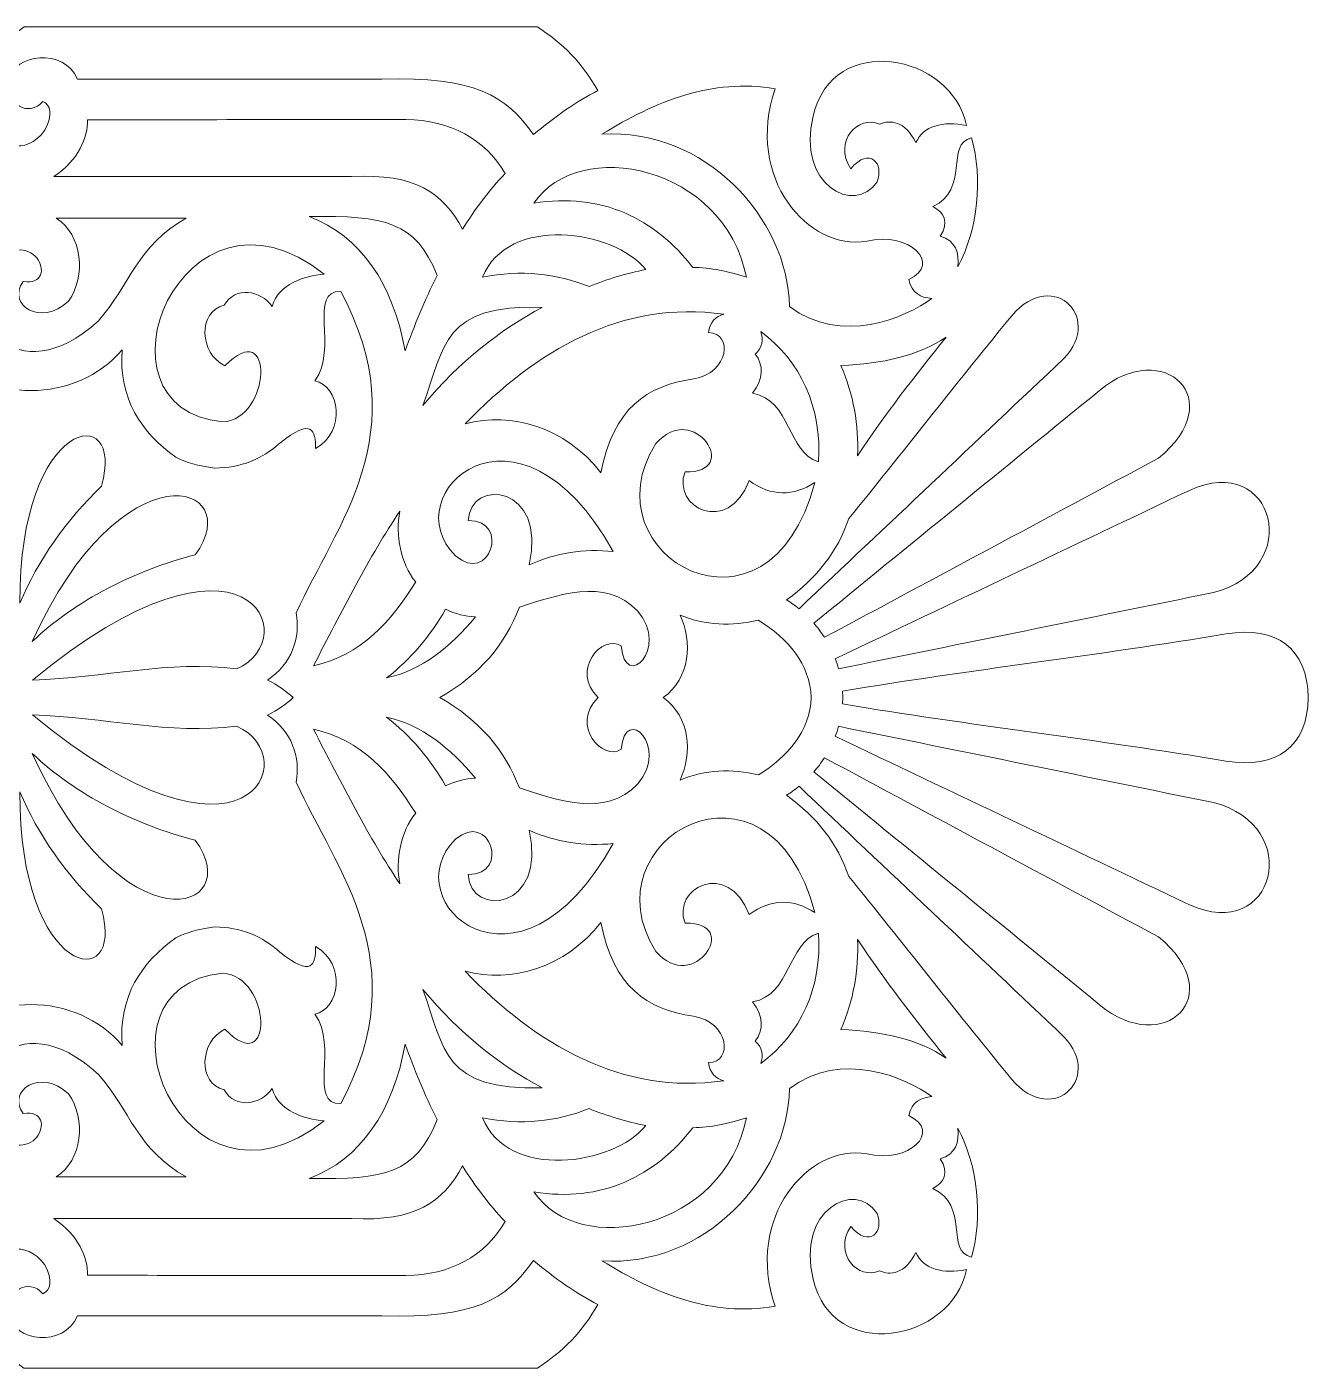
# Model space of a CAD drawing. Header units: millimetres. Extents: x -1200 to 1200, y -590 to 590.
# Drawn here: x 73 to 1200, y -590 to 590 of the extents above; entities that cross this region are included whole.
import ezdxf

# ---------------------------------------------------------------- set-up
doc = ezdxf.new("R2010")
doc.units = ezdxf.units.MM
doc.header["$MEASUREMENT"] = 0
doc.layers.add('Layer 1', color=7, linetype='Continuous')

msp = doc.modelspace()

# ---------------------------------------------------------------- linework, layer by layer
at = {"layer": 'Layer 1', "color": 250, "lineweight": 20}
for points, knots in [([(521.4804, 589.9734), (543.6236, 575.9174), (561.8907, 557.7096), (574.8888, 533.8559), (556.0536, 524.4368), (537.2161, 510.7581), (518.3798, 495.1446), (494.18, 529.8421), (466.4147, 546.3867), (384.8866, 543.922), (295.6174, 543.9209), (206.3493, 543.9209), (117.079, 543.922), (105.3246, 572.1525), (60.5831, 566.3179), (57.2937, 543.1474), (53.4615, 521.211), (74.4289, 510.11), (86.757, 524.4098), (93.0712, 521.5096), (96.003, 512.9263), (88.4153, 499.0153), (54.7075, 452.8425), (-12.4603, 532.3275), (70.1394, 589.9734), (70.1394, 589.9734), (521.4804, 589.9734), (521.4804, 589.9734)], [0, 0, 0, 0, 0.111111111, 0.111111111, 0.111111111, 0.222222222, 0.222222222, 0.222222222, 0.333333333, 0.333333333, 0.333333333, 0.444444444, 0.444444444, 0.444444444, 0.555555556, 0.555555556, 0.555555556, 0.666666667, 0.666666667, 0.666666667, 0.777777778, 0.777777778, 0.777777778, 0.888888889, 0.888888889, 0.888888889, 1, 1, 1, 1]), ([(764.4402, 511.4964), (781.2157, 585.7772), (885.9509, 567.1443), (899.3602, 503.167), (878.6166, 507.4204), (861.3618, 502.7357), (854.7546, 488.0688), (845.3563, 507.2917), (831.7154, 508.5101), (822.8916, 504.2164), (804.0816, 512.7126), (781.7082, 489.6138), (797.4833, 465.1618), (814.3707, 485.1188), (827.0365, 469.326), (820.6115, 453.7083), (801.332, 423.568), (749.0215, 451.394), (764.4402, 511.4964)], [0, 0, 0, 0, 0.166666667, 0.166666667, 0.166666667, 0.333333333, 0.333333333, 0.333333333, 0.5, 0.5, 0.5, 0.666666667, 0.666666667, 0.666666667, 0.833333333, 0.833333333, 0.833333333, 1, 1, 1, 1]), ([(848.4744, 367.695), (851.7736, 355.2192), (858.5923, 352.1003), (868.9296, 350.8528), (845.9496, 334.3569), (788.9864, 309.2922), (743.5594, 343.9917), (742.2268, 422.221), (668.4575, 501.2933), (578.5982, 495.5759), (625.8285, 524.4461), (674.9845, 544.9361), (731.022, 535.4993), (703.9684, 457.1083), (760.4961, 392.4395), (811.5234, 401.3816), (848.9165, 410.4295), (878.1691, 381.5252), (848.4744, 367.695)], [0, 0, 0, 0, 0.166666667, 0.166666667, 0.166666667, 0.333333333, 0.333333333, 0.333333333, 0.5, 0.5, 0.5, 0.666666667, 0.666666667, 0.666666667, 0.833333333, 0.833333333, 0.833333333, 1, 1, 1, 1]), ([(126.0442, 508.1534), (219.4055, 508.2716), (312.7669, 508.3898), (406.1283, 508.507), (445.4506, 507.7407), (475.449, 491.4792), (493.4156, 460.9997), (479.1419, 445.8145), (466.6713, 429.4917), (456.0072, 412.0326), (438.17, 444.0994), (414.8061, 461.0433), (358.1709, 458.28), (270.8837, 458.28), (183.5963, 458.28), (96.3089, 458.28), (118.1077, 472.8245), (126.1111, 492.4994), (126.0442, 508.1534)], [0, 0, 0, 0, 0.166666667, 0.166666667, 0.166666667, 0.333333333, 0.333333333, 0.333333333, 0.5, 0.5, 0.5, 0.666666667, 0.666666667, 0.666666667, 0.833333333, 0.833333333, 0.833333333, 1, 1, 1, 1]), ([(518.7274, 434.757), (557.8085, 494.0247), (686.4724, 468.0848), (705.6564, 369.6496), (689.9151, 374.7138), (674.174, 378.2278), (658.4328, 378.3305), (625.7494, 420.8098), (578.0893, 444.7869), (518.7274, 434.757)], [0, 0, 0, 0, 0.333333333, 0.333333333, 0.333333333, 0.666666667, 0.666666667, 0.666666667, 1, 1, 1, 1]), ([(903.766, 492.234), (913.7699, 456.4851), (909.7316, 412.4059), (891.651, 378.74), (893.1393, 390.8996), (889.6635, 402.0141), (876.2321, 405.8112), (884.3089, 417.9595), (879.3526, 427.1577), (869.6239, 431.8423), (902.4817, 446.7663), (880.2705, 487.2009), (903.766, 492.234)], [0, 0, 0, 0, 0.25, 0.25, 0.25, 0.5, 0.5, 0.5, 0.75, 0.75, 0.75, 1, 1, 1, 1]), ([(288.2535, 343.887), (278.6325, 358.3993), (255.8323, 362.1311), (246.2102, 345.0732), (222.9471, 339.558), (224.0373, 302.6581), (246.8386, 291.6816), (290.4559, 336.9783), (287.7359, 244.6284), (244.9554, 242.4427), (121.1755, 254.3411), (209.5508, 471.6123), (334.0623, 372.3621), (316.2317, 370.5952), (294.378, 364.1001), (288.2535, 343.887)], [0, 0, 0, 0, 0.2, 0.2, 0.2, 0.4, 0.4, 0.4, 0.6, 0.6, 0.6, 0.8, 0.8, 0.8, 1, 1, 1, 1]), ([(98.4115, 421.5429), (136.4899, 421.5429), (174.5708, 421.5429), (212.6504, 421.5429), (170.2056, 398.3839), (162.6859, 362.156), (135.5216, 331.4298), (62.7602, 264.7058), (11.8272, 337.3919), (37.2938, 376.1426), (76.8277, 423.148), (104.2343, 360.5509), (69.3081, 365.8244), (54.5135, 346.1049), (84.5886, 325.2385), (109.328, 348.6266), (124.8037, 370.7041), (121.5352, 407.0524), (98.4115, 421.5429)], [0, 0, 0, 0, 0.166666667, 0.166666667, 0.166666667, 0.333333333, 0.333333333, 0.333333333, 0.5, 0.5, 0.5, 0.666666667, 0.666666667, 0.666666667, 0.833333333, 0.833333333, 0.833333333, 1, 1, 1, 1]), ([(320.96, 423.0433), (387.995, 423.992), (414.4804, 418.8003), (433.6742, 371.2205), (422.3301, 349.0932), (413.4, 326.9659), (405.3419, 304.8398), (394.9739, 363.7963), (366.0251, 406.2062), (320.96, 423.0433)], [0, 0, 0, 0, 0.333333333, 0.333333333, 0.333333333, 0.666666667, 0.666666667, 0.666666667, 1, 1, 1, 1]), ([(473.4714, 369.6496), (495.8274, 424.7842), (588.4167, 411.8666), (617.1111, 376.4703), (600.4958, 373.1636), (583.8804, 368.2021), (567.2639, 361.5888), (538.4599, 372.8017), (507.5226, 376.6258), (473.4714, 369.6496)], [0, 0, 0, 0, 0.333333333, 0.333333333, 0.333333333, 0.666666667, 0.666666667, 0.666666667, 1, 1, 1, 1]), ([(935.5534, 331.4879), (972.635, 381.2058), (1020.7534, 335.2808), (985.0945, 298.3136), (907.3876, 224.8851), (829.6808, 151.4576), (751.9729, 78.0302), (748.2866, 81.1045), (745.0653, 83.3245), (741.051, 85.8836), (767.6494, 105.1914), (786.1073, 128.4904), (795.7944, 157.4156), (841.4374, 213.3589), (889.9102, 275.5455), (935.5534, 331.4879)], [0, 0, 0, 0, 0.2, 0.2, 0.2, 0.4, 0.4, 0.4, 0.6, 0.6, 0.6, 0.8, 0.8, 0.8, 1, 1, 1, 1]), ([(348.6771, 357.0981), (416.1442, 232.7561), (344.0584, 151.3715), (309.6487, 74.4239), (313.3773, 52.6772), (305.7952, 29.3595), (284.2252, 15.3248), (293.1563, 10.9474), (300.6591, 5.8196), (306.7334, -0.0582), (300.6592, -5.9369), (293.1566, -11.0649), (284.2255, -15.4423), (305.7953, -29.4772), (313.3773, -52.7947), (309.6487, -74.5413), (344.0584, -151.49), (416.1442, -232.8735), (348.6771, -357.2155), (319.7205, -358.4057), (346.7884, -306.6317), (326.0151, -278.6616), (347.6285, -274.1002), (354.1325, -234.6238), (326.6447, -219.1512), (326.8552, -235.0209), (323.2874, -246.7252), (295.1699, -223.9127), (279.6448, -209.8265), (260.7591, -202.0902), (237.8877, -201.8932), (223.343, -203.5782), (212.6285, -207.0735), (203.6555, -211.3932), (173.0835, -233.2633), (153.361, -263.019), (156.319, -306.022), (137.1712, -282.7137), (105.7775, -269.9724), (76.4394, -270.1289), (61.2916, -270.1798), (45.3024, -273.1609), (33.9802, -279.0742), (15.8646, -290.5786), (-0.0379, -310.8176), (-0.05, -330.6192), (-0.062, -310.8176), (-15.9644, -290.5786), (-34.0802, -279.0742), (-45.4024, -273.1609), (-61.3915, -270.1798), (-76.5394, -270.1289), (-105.8774, -269.9724), (-137.271, -282.7137), (-156.4189, -306.022), (-153.4598, -263.019), (-173.1834, -233.2633), (-203.7554, -211.3932), (-212.7284, -207.0735), (-223.4419, -203.5782), (-237.9865, -201.8932), (-260.8591, -202.0902), (-279.7436, -209.8265), (-295.2699, -223.9127), (-323.3873, -246.7252), (-326.9551, -235.0209), (-326.7446, -219.1512), (-354.2325, -234.6238), (-347.7273, -274.1002), (-326.1151, -278.6616), (-346.8884, -306.6317), (-319.8205, -358.4057), (-348.777, -357.2155), (-416.2441, -232.8735), (-344.1584, -151.49), (-309.7486, -74.5413), (-313.4772, -52.7947), (-305.8953, -29.4772), (-284.3254, -15.4423), (-293.2562, -11.0649), (-300.7586, -5.9369), (-306.8322, -0.0582), (-300.7585, 5.8196), (-293.256, 10.9474), (-284.3249, 15.3247), (-305.8952, 29.3595), (-313.4772, 52.6772), (-309.7486, 74.4239), (-344.1584, 151.3715), (-416.2441, 232.7561), (-348.777, 357.0981), (-319.8205, 358.2873), (-346.8884, 306.5143), (-326.1151, 278.5442), (-347.7273, 273.9818), (-354.2325, 234.5064), (-326.7446, 219.0339), (-326.9551, 234.9035), (-323.3873, 246.6069), (-295.2699, 223.7942), (-279.7436, 209.7091), (-260.8591, 201.9728), (-237.9865, 201.7759), (-223.4419, 203.4598), (-212.7284, 206.9562), (-203.7554, 211.2759), (-173.1834, 233.146), (-153.4598, 262.9016), (-156.4189, 305.9047), (-137.271, 282.5963), (-105.8774, 269.854), (-76.5394, 270.0106), (-61.3915, 270.0624), (-45.4024, 273.0435), (-34.0802, 278.9568), (-15.9644, 290.4601), (-0.062, 310.6992), (-0.05, 330.5018), (-0.0379, 310.6992), (15.8646, 290.4601), (33.9802, 278.9568), (45.3024, 273.0435), (61.2916, 270.0624), (76.4394, 270.0106), (105.7775, 269.854), (137.1712, 282.5963), (156.319, 305.9047), (153.361, 262.9016), (173.0835, 233.146), (203.6555, 211.2759), (212.6285, 206.9562), (223.343, 203.4598), (237.8877, 201.7759), (260.7591, 201.9728), (279.6448, 209.7091), (295.1699, 223.7942), (323.2874, 246.6069), (326.8552, 234.9035), (326.6447, 219.0339), (354.1325, 234.5064), (347.6285, 273.9818), (326.0151, 278.5442), (346.7884, 306.5143), (319.7205, 358.2873), (348.6771, 357.0981)], [0, 0, 0, 0, 0.020833333, 0.020833333, 0.020833333, 0.041666667, 0.041666667, 0.041666667, 0.0625, 0.0625, 0.0625, 0.083333333, 0.083333333, 0.083333333, 0.104166667, 0.104166667, 0.104166667, 0.125, 0.125, 0.125, 0.145833333, 0.145833333, 0.145833333, 0.166666667, 0.166666667, 0.166666667, 0.1875, 0.1875, 0.1875, 0.208333333, 0.208333333, 0.208333333, 0.229166667, 0.229166667, 0.229166667, 0.25, 0.25, 0.25, 0.270833333, 0.270833333, 0.270833333, 0.291666667, 0.291666667, 0.291666667, 0.3125, 0.3125, 0.3125, 0.333333333, 0.333333333, 0.333333333, 0.354166667, 0.354166667, 0.354166667, 0.375, 0.375, 0.375, 0.395833333, 0.395833333, 0.395833333, 0.416666667, 0.416666667, 0.416666667, 0.4375, 0.4375, 0.4375, 0.458333333, 0.458333333, 0.458333333, 0.479166667, 0.479166667, 0.479166667, 0.5, 0.5, 0.5, 0.520833333, 0.520833333, 0.520833333, 0.541666667, 0.541666667, 0.541666667, 0.5625, 0.5625, 0.5625, 0.583333333, 0.583333333, 0.583333333, 0.604166667, 0.604166667, 0.604166667, 0.625, 0.625, 0.625, 0.645833333, 0.645833333, 0.645833333, 0.666666667, 0.666666667, 0.666666667, 0.6875, 0.6875, 0.6875, 0.708333333, 0.708333333, 0.708333333, 0.729166667, 0.729166667, 0.729166667, 0.75, 0.75, 0.75, 0.770833333, 0.770833333, 0.770833333, 0.791666667, 0.791666667, 0.791666667, 0.8125, 0.8125, 0.8125, 0.833333333, 0.833333333, 0.833333333, 0.854166667, 0.854166667, 0.854166667, 0.875, 0.875, 0.875, 0.895833333, 0.895833333, 0.895833333, 0.916666667, 0.916666667, 0.916666667, 0.9375, 0.9375, 0.9375, 0.958333333, 0.958333333, 0.958333333, 0.979166667, 0.979166667, 0.979166667, 1, 1, 1, 1]), ([(420.9856, 256.7684), (440.5249, 310.3425), (438.6834, 345.6881), (525.9783, 343.1923), (489.6986, 323.9829), (453.376, 295.713), (420.9856, 256.7684)], [0, 0, 0, 0, 0.5, 0.5, 0.5, 1, 1, 1, 1]), ([(458.2216, 240.7204), (520.1565, 305.0357), (596.227, 350.1042), (685.7001, 337.0643), (678.7564, 335.4851), (673.2001, 329.9232), (672.3545, 321.007), (693.9963, 320.9147), (690.9615, 285.5495), (659.0096, 280.2903), (618.164, 274.2203), (588.4398, 254.6273), (577.7241, 197.7092), (545.8774, 238.1438), (498.9654, 251.3341), (458.2216, 240.7204)], [0, 0, 0, 0, 0.2, 0.2, 0.2, 0.4, 0.4, 0.4, 0.6, 0.6, 0.6, 0.8, 0.8, 0.8, 1, 1, 1, 1]), ([(718.2772, 321.9049), (753.3198, 295.9733), (772.2658, 255.3582), (769.0829, 207.1957), (741.4591, 215.9398), (745.14, 261.4095), (711.1052, 267.6579), (720.7648, 279.8611), (720.9337, 292.6583), (713.4952, 302.1273), (719.6153, 307.294), (720.8328, 315.3123), (718.2772, 321.9049)], [0, 0, 0, 0, 0.25, 0.25, 0.25, 0.5, 0.5, 0.5, 0.75, 0.75, 0.75, 1, 1, 1, 1]), ([(765.0468, 65.3428), (848.8485, 133.6085), (932.6502, 201.8743), (1016.4529, 270.1402), (1072.8194, 317.1757), (1131.5386, 261.845), (1068.1307, 210.4298), (970.2132, 157.9278), (872.2957, 105.4248), (774.3794, 52.9239), (771.4159, 57.2736), (768.336, 61.4565), (765.0468, 65.3428)], [0, 0, 0, 0, 0.25, 0.25, 0.25, 0.5, 0.5, 0.5, 0.75, 0.75, 0.75, 1, 1, 1, 1]), ([(881.3915, 317.0772), (853.5141, 282.4419), (827.7308, 249.0031), (803.3787, 212.7005), (804.8132, 239.3683), (799.7448, 266.8687), (788.8339, 292.0766), (825.4714, 293.379), (857.0952, 300.7751), (881.3915, 317.0772)], [0, 0, 0, 0, 0.333333333, 0.333333333, 0.333333333, 0.666666667, 0.666666667, 0.666666667, 1, 1, 1, 1]), ([(449.7237, 124.6405), (394.658, 178.5712), (504.5622, 279.5924), (588.4135, 128.3515), (562.9546, 131.0826), (538.2044, 127.2689), (514.4894, 116.6005), (530.6265, 186.6932), (463.0267, 194.1143), (460.8462, 155.5637), (498.6879, 155.7721), (479.4962, 98.6663), (449.7237, 124.6405)], [0, 0, 0, 0, 0.25, 0.25, 0.25, 0.5, 0.5, 0.5, 0.75, 0.75, 0.75, 1, 1, 1, 1]), ([(138.1877, 185.981), (107.6957, 156.2036), (82.0768, 120.7772), (66.4551, 82.8331), (65.1357, 246.858), (160.0337, 262.6229), (138.1877, 185.981)], [0, 0, 0, 0, 0.5, 0.5, 0.5, 1, 1, 1, 1]), ([(708.0648, 190.8916), (727.3137, 176.4581), (747.4651, 176.8852), (765.8112, 189.1849), (725.6225, 34.3283), (563.5853, 124.8177), (625.9566, 223.3059), (659.6041, 262.2235), (702.0874, 196.4711), (651.6722, 198.5687), (639.6413, 167.575), (689.5675, 141.5584), (708.0648, 190.8916)], [0, 0, 0, 0, 0.25, 0.25, 0.25, 0.5, 0.5, 0.5, 0.75, 0.75, 0.75, 1, 1, 1, 1]), ([(77.3058, 49.2109), (155.7804, 223.3174), (266.9065, 189.5147), (220.7709, 125.5738), (167.9756, 111.8733), (115.6332, 85.7064), (77.3058, 49.2109)], [0, 0, 0, 0, 0.5, 0.5, 0.5, 1, 1, 1, 1]), ([(783.859, 34.0608), (887.539, 83.4395), (991.7279, 132.8184), (1095.409, 182.1972), (1170.6524, 216.6687), (1197.1312, 112.8936), (1116.552, 92.2884), (1006.7188, 70.0035), (896.5733, 47.5331), (786.7402, 25.2482), (785.9396, 28.2168), (784.868, 31.2891), (783.859, 34.0608)], [0, 0, 0, 0, 0.25, 0.25, 0.25, 0.5, 0.5, 0.5, 0.75, 0.75, 0.75, 1, 1, 1, 1]), ([(77.4835, 15.2185), (266.4469, 170.9502), (318.208, 51.6776), (257.0672, 25.2391), (198.4117, 32.7264), (140.3593, 17.4188), (77.4835, 15.2185)], [0, 0, 0, 0, 0.5, 0.5, 0.5, 1, 1, 1, 1]), ([(414.6657, 101.6515), (392.8757, 66.4408), (366.6656, 36.9464), (324.6737, 27.8684), (349.4382, 75.1196), (373.9593, 124.3222), (400.7287, 163.7644), (396.6136, 143.0608), (401.3923, 117.8384), (414.6657, 101.6515)], [0, 0, 0, 0, 0.333333333, 0.333333333, 0.333333333, 0.666666667, 0.666666667, 0.666666667, 1, 1, 1, 1]), ([(575.3297, -0.0582), (550.1637, -24.5796), (579.0621, -56.1623), (595.6095, -45.5943), (598.4446, -5.0062), (638.5687, -43.3266), (610.0016, -75.8995), (581.2172, -106.8227), (538.0409, -89.5056), (505.9849, -79.6105), (493.1063, -46.5347), (471.5455, -20.3532), (435.9853, -0.0582), (471.5455, 20.2348), (493.1063, 46.4163), (505.9849, 79.4931), (538.0409, 89.3882), (581.2172, 106.7053), (610.0016, 75.7821), (638.5687, 43.2083), (598.4446, 4.8888), (595.6095, 45.4769), (579.0621, 56.0439), (550.1637, 24.4612), (575.3297, -0.0582)], [0, 0, 0, 0, 0.125, 0.125, 0.125, 0.25, 0.25, 0.25, 0.375, 0.375, 0.375, 0.5, 0.5, 0.5, 0.625, 0.625, 0.625, 0.75, 0.75, 0.75, 0.875, 0.875, 0.875, 1, 1, 1, 1]), ([(440.8967, 77.6195), (449.6809, 73.4667), (458.4651, 71.2313), (467.2482, 70.9119), (445.5426, 44.6971), (419.5882, 23.5021), (389.1323, 17.2869), (409.7838, 33.2903), (428.3538, 54.7716), (440.8967, 77.6195)], [0, 0, 0, 0, 0.333333333, 0.333333333, 0.333333333, 0.666666667, 0.666666667, 0.666666667, 1, 1, 1, 1]), ([(647.3222, 72.5036), (669.6739, 63.1455), (692.6638, 62.5421), (716.2931, 67.9754), (741.957, 52.0891), (761.6752, 29.1096), (762.7522, -0.0582), (761.6752, -29.227), (741.957, -52.2075), (716.2931, -68.0938), (692.6638, -62.6594), (669.6739, -63.2639), (647.3222, -72.6219), (658.2584, -49.0752), (656.3435, -17.115), (632.4738, -0.0582), (656.3435, 16.9966), (658.2584, 48.9578), (647.3222, 72.5036)], [0, 0, 0, 0, 0.166666667, 0.166666667, 0.166666667, 0.333333333, 0.333333333, 0.333333333, 0.5, 0.5, 0.5, 0.666666667, 0.666666667, 0.666666667, 0.833333333, 0.833333333, 0.833333333, 1, 1, 1, 1]), ([(790.1875, 5.5617), (900.7313, 24.1989), (1017.0156, 37.2149), (1127.5583, 55.853), (1172.5312, 63.1693), (1199.3095, 43.116), (1199.95, -0.0582), (1199.3095, -43.2333), (1172.5312, -63.2867), (1127.5583, -55.9704), (1017.0156, -37.3334), (900.7313, -24.3172), (790.1875, -5.6802), (790.1875, -5.6802), (790.3958, -0.0582), (790.3958, -0.0582), (790.3958, -0.0582), (790.1875, 5.5617), (790.1875, 5.5617)], [0, 0, 0, 0, 0.166666667, 0.166666667, 0.166666667, 0.333333333, 0.333333333, 0.333333333, 0.5, 0.5, 0.5, 0.666666667, 0.666666667, 0.666666667, 0.833333333, 0.833333333, 0.833333333, 1, 1, 1, 1]), ([(77.4835, -15.2712), (140.3593, -17.4727), (198.4117, -32.7803), (257.0672, -25.2928), (318.208, -51.7304), (266.4469, -171.0041), (77.4835, -15.2712)], [0, 0, 0, 0, 0.5, 0.5, 0.5, 1, 1, 1, 1]), ([(389.1323, -17.4053), (419.5882, -23.6205), (445.5426, -44.8145), (467.2482, -71.0293), (458.4651, -71.3486), (449.6809, -73.5841), (440.8967, -77.7379), (428.3538, -54.89), (409.7838, -33.4087), (389.1323, -17.4053)], [0, 0, 0, 0, 0.333333333, 0.333333333, 0.333333333, 0.666666667, 0.666666667, 0.666666667, 1, 1, 1, 1]), ([(414.6657, -101.7689), (401.3923, -117.9568), (396.6136, -143.1782), (400.7287, -163.8829), (373.9593, -124.4396), (349.4382, -75.2369), (324.6737, -27.9858), (366.6656, -37.0648), (392.8757, -66.5582), (414.6657, -101.7689)], [0, 0, 0, 0, 0.333333333, 0.333333333, 0.333333333, 0.666666667, 0.666666667, 0.666666667, 1, 1, 1, 1]), ([(625.9566, -223.4233), (563.5853, -124.9362), (725.6225, -34.4456), (765.8112, -189.3033), (747.4651, -177.0026), (727.3137, -176.5755), (708.0648, -191.009), (689.5675, -141.6758), (639.6413, -167.6934), (651.6722, -198.6861), (702.0874, -196.5895), (659.6041, -262.3419), (625.9566, -223.4233)], [0, 0, 0, 0, 0.25, 0.25, 0.25, 0.5, 0.5, 0.5, 0.75, 0.75, 0.75, 1, 1, 1, 1]), ([(786.7402, -25.3656), (896.5733, -47.6505), (1006.7188, -70.1209), (1116.552, -92.4058), (1197.1312, -113.012), (1170.6524, -216.7871), (1095.409, -182.3146), (991.7279, -132.9368), (887.539, -83.558), (783.859, -34.1782), (784.868, -31.4075), (785.9396, -28.3341), (786.7402, -25.3656)], [0, 0, 0, 0, 0.25, 0.25, 0.25, 0.5, 0.5, 0.5, 0.75, 0.75, 0.75, 1, 1, 1, 1]), ([(77.3058, -49.2637), (115.6332, -85.7592), (167.9756, -111.9261), (220.7709, -125.6265), (266.9065, -189.5686), (155.7804, -223.3702), (77.3058, -49.2637)], [0, 0, 0, 0, 0.5, 0.5, 0.5, 1, 1, 1, 1]), ([(774.3794, -53.0413), (872.2957, -105.5431), (970.2132, -158.0452), (1068.1307, -210.5472), (1131.5386, -261.9635), (1072.8194, -317.2941), (1016.4529, -270.2586), (932.6502, -201.9917), (848.8485, -133.727), (765.0468, -65.4601), (768.336, -61.5749), (771.4159, -57.391), (774.3794, -53.0413)], [0, 0, 0, 0, 0.25, 0.25, 0.25, 0.5, 0.5, 0.5, 0.75, 0.75, 0.75, 1, 1, 1, 1]), ([(751.9729, -78.1486), (829.6808, -151.576), (907.3876, -225.0035), (985.0945, -298.431), (1020.7534, -335.3982), (972.635, -381.3232), (935.5534, -331.6063), (889.9102, -275.6628), (841.4374, -213.4774), (795.7944, -157.5329), (786.1073, -128.6089), (767.6494, -105.3088), (741.051, -86.001), (745.0653, -83.4429), (748.2866, -81.2218), (751.9729, -78.1486)], [0, 0, 0, 0, 0.2, 0.2, 0.2, 0.4, 0.4, 0.4, 0.6, 0.6, 0.6, 0.8, 0.8, 0.8, 1, 1, 1, 1]), ([(66.4551, -82.8859), (82.0768, -120.83), (107.6957, -156.2574), (138.1877, -186.0338), (160.0337, -262.6756), (65.1357, -246.9119), (66.4551, -82.8859)], [0, 0, 0, 0, 0.5, 0.5, 0.5, 1, 1, 1, 1]), ([(588.4135, -128.4689), (504.5622, -279.7098), (394.658, -178.6886), (449.7237, -124.7589), (479.4962, -98.7837), (498.6879, -155.8895), (460.8462, -155.6821), (463.0267, -194.2316), (530.6265, -186.8106), (514.4894, -116.7179), (538.2044, -127.3863), (562.9546, -131.2), (588.4135, -128.4689)], [0, 0, 0, 0, 0.25, 0.25, 0.25, 0.5, 0.5, 0.5, 0.75, 0.75, 0.75, 1, 1, 1, 1]), ([(458.2216, -240.8378), (498.9654, -251.4525), (545.8774, -238.2612), (577.7241, -197.8276), (588.4398, -254.7446), (618.164, -274.3387), (659.0096, -280.4077), (690.9615, -285.6668), (693.9963, -321.0321), (672.3545, -321.1254), (673.2001, -330.0406), (678.7564, -335.6035), (685.7001, -337.1817), (596.227, -350.2216), (520.1565, -305.1541), (458.2216, -240.8378)], [0, 0, 0, 0, 0.2, 0.2, 0.2, 0.4, 0.4, 0.4, 0.6, 0.6, 0.6, 0.8, 0.8, 0.8, 1, 1, 1, 1]), ([(711.1052, -267.7752), (745.14, -261.528), (741.4591, -216.0572), (769.0829, -207.3131), (772.2658, -255.4766), (753.3198, -296.0907), (718.2772, -322.0223), (720.8328, -315.4308), (719.6153, -307.4114), (713.4952, -302.2447), (720.9337, -292.7758), (720.7648, -279.9795), (711.1052, -267.7752)], [0, 0, 0, 0, 0.25, 0.25, 0.25, 0.5, 0.5, 0.5, 0.75, 0.75, 0.75, 1, 1, 1, 1]), ([(803.3787, -212.819), (827.7308, -249.1216), (853.5141, -282.5593), (881.3915, -317.1946), (857.0952, -300.8925), (825.4714, -293.4964), (788.8339, -292.195), (799.7448, -266.9871), (804.8132, -239.4868), (803.3787, -212.819)], [0, 0, 0, 0, 0.333333333, 0.333333333, 0.333333333, 0.666666667, 0.666666667, 0.666666667, 1, 1, 1, 1]), ([(288.2535, -344.0044), (294.378, -364.2185), (316.2317, -370.7126), (334.0623, -372.4795), (209.5508, -471.7297), (121.1755, -254.4595), (244.9554, -242.5611), (287.7359, -244.7458), (290.4559, -337.0966), (246.8386, -291.8), (224.0373, -302.7755), (222.9471, -339.6753), (246.2102, -345.1906), (255.8323, -362.2485), (278.6325, -358.5167), (288.2535, -344.0044)], [0, 0, 0, 0, 0.2, 0.2, 0.2, 0.4, 0.4, 0.4, 0.6, 0.6, 0.6, 0.8, 0.8, 0.8, 1, 1, 1, 1]), ([(420.9856, -256.8858), (453.376, -295.8315), (489.6986, -324.1002), (525.9783, -343.3097), (438.6834, -345.8054), (440.5249, -310.4609), (420.9856, -256.8858)], [0, 0, 0, 0, 0.5, 0.5, 0.5, 1, 1, 1, 1]), ([(37.2938, -376.26), (11.8272, -337.5093), (62.7602, -264.8232), (135.5216, -331.5482), (162.6859, -362.2734), (170.2056, -398.5013), (212.6504, -421.6603), (174.5708, -421.6603), (136.4899, -421.6603), (98.4115, -421.6603), (121.5352, -407.1698), (124.8037, -370.8225), (109.328, -348.744), (84.5886, -325.3569), (54.5135, -346.2223), (69.3081, -365.9418), (104.2343, -360.6683), (76.8277, -423.2654), (37.2938, -376.26)], [0, 0, 0, 0, 0.166666667, 0.166666667, 0.166666667, 0.333333333, 0.333333333, 0.333333333, 0.5, 0.5, 0.5, 0.666666667, 0.666666667, 0.666666667, 0.833333333, 0.833333333, 0.833333333, 1, 1, 1, 1]), ([(320.96, -423.1617), (366.0251, -406.3236), (394.9739, -363.9137), (405.3419, -304.9571), (413.4, -327.0844), (422.3301, -349.2106), (433.6742, -371.3379), (414.4804, -418.9177), (387.995, -424.1105), (320.96, -423.1617)], [0, 0, 0, 0, 0.333333333, 0.333333333, 0.333333333, 0.666666667, 0.666666667, 0.666666667, 1, 1, 1, 1]), ([(578.5982, -495.6933), (668.4575, -501.4107), (742.2268, -422.3384), (743.5594, -344.1091), (788.9864, -309.4106), (845.9496, -334.4743), (868.9296, -350.9702), (858.5923, -352.2176), (851.7736, -355.3366), (848.4744, -367.8134), (878.1691, -381.6425), (848.9165, -410.5469), (811.5234, -401.499), (760.4961, -392.5579), (703.9684, -457.2256), (731.022, -535.6167), (674.9845, -545.0545), (625.8285, -524.5635), (578.5982, -495.6933)], [0, 0, 0, 0, 0.166666667, 0.166666667, 0.166666667, 0.333333333, 0.333333333, 0.333333333, 0.5, 0.5, 0.5, 0.666666667, 0.666666667, 0.666666667, 0.833333333, 0.833333333, 0.833333333, 1, 1, 1, 1]), ([(473.4714, -369.767), (507.5226, -376.7422), (538.4599, -372.9191), (567.2639, -361.7062), (583.8804, -368.3206), (600.4958, -373.281), (617.1111, -376.5877), (588.4167, -411.984), (495.8274, -424.9027), (473.4714, -369.767)], [0, 0, 0, 0, 0.333333333, 0.333333333, 0.333333333, 0.666666667, 0.666666667, 0.666666667, 1, 1, 1, 1]), ([(658.4328, -378.4478), (674.174, -378.3452), (689.9151, -374.8312), (705.6564, -369.767), (686.4724, -468.2022), (557.8085, -494.1421), (518.7274, -434.8744), (578.0893, -444.9053), (625.7494, -420.9282), (658.4328, -378.4478)], [0, 0, 0, 0, 0.333333333, 0.333333333, 0.333333333, 0.666666667, 0.666666667, 0.666666667, 1, 1, 1, 1]), ([(891.651, -378.8574), (909.7316, -412.5243), (913.7699, -456.6025), (903.766, -492.3514), (880.2705, -487.3184), (902.4817, -446.8847), (869.6239, -431.9608), (879.3526, -427.2751), (884.3089, -418.0768), (876.2321, -405.9296), (889.6635, -402.1314), (893.1393, -391.017), (891.651, -378.8574)], [0, 0, 0, 0, 0.25, 0.25, 0.25, 0.5, 0.5, 0.5, 0.75, 0.75, 0.75, 1, 1, 1, 1]), ([(96.3089, -458.3974), (183.5963, -458.3974), (270.8837, -458.3974), (358.1709, -458.3974), (414.8061, -461.1617), (438.17, -444.2179), (456.0072, -412.15), (466.6713, -429.6102), (479.1419, -445.9318), (493.4156, -461.1171), (475.449, -491.5966), (445.4506, -507.8592), (406.1283, -508.6254), (312.7669, -508.5072), (219.4055, -508.389), (126.0442, -508.2719), (126.1111, -492.6178), (118.1077, -472.9419), (96.3089, -458.3974)], [0, 0, 0, 0, 0.166666667, 0.166666667, 0.166666667, 0.333333333, 0.333333333, 0.333333333, 0.5, 0.5, 0.5, 0.666666667, 0.666666667, 0.666666667, 0.833333333, 0.833333333, 0.833333333, 1, 1, 1, 1]), ([(822.8916, -504.3337), (831.7154, -508.6285), (845.3563, -507.4091), (854.7546, -488.1862), (861.3618, -502.8531), (878.6166, -507.5378), (899.3602, -503.2844), (885.9509, -567.2616), (781.2157, -585.8946), (764.4402, -511.6148), (749.0215, -451.5124), (801.332, -423.6853), (820.6115, -453.8257), (827.0365, -469.4444), (814.3707, -485.2373), (797.4833, -465.2793), (781.7082, -489.7312), (804.0816, -512.83), (822.8916, -504.3337)], [0, 0, 0, 0, 0.166666667, 0.166666667, 0.166666667, 0.333333333, 0.333333333, 0.333333333, 0.5, 0.5, 0.5, 0.666666667, 0.666666667, 0.666666667, 0.833333333, 0.833333333, 0.833333333, 1, 1, 1, 1]), ([(518.3798, -495.261), (537.2161, -510.8765), (556.0536, -524.5542), (574.8888, -533.9743), (561.9379, -557.7399), (543.7574, -575.9031), (521.7228, -589.9373), (521.7228, -589.9373), (70.0012, -590.0182), (70.0012, -590.0182), (-12.4196, -532.3785), (54.724, -452.9817), (88.4153, -499.1327), (96.003, -513.0447), (93.0712, -521.628), (86.757, -524.5282), (74.4289, -510.2274), (53.4615, -521.3283), (57.2937, -543.2648), (60.5831, -566.4363), (105.3246, -572.2708), (117.079, -544.0394), (206.3493, -544.0394), (295.6174, -544.0394), (384.8866, -544.0394), (466.4147, -546.5041), (494.18, -529.9595), (518.3798, -495.261)], [0, 0, 0, 0, 0.111111111, 0.111111111, 0.111111111, 0.222222222, 0.222222222, 0.222222222, 0.333333333, 0.333333333, 0.333333333, 0.444444444, 0.444444444, 0.444444444, 0.555555556, 0.555555556, 0.555555556, 0.666666667, 0.666666667, 0.666666667, 0.777777778, 0.777777778, 0.777777778, 0.888888889, 0.888888889, 0.888888889, 1, 1, 1, 1])]:
    msp.add_open_spline(points, degree=3, knots=knots, dxfattribs=at)

doc.saveas('drawing.dxf')
